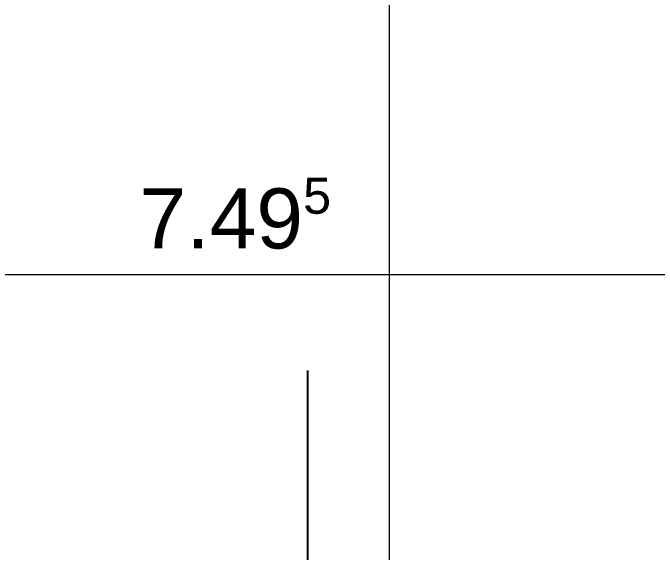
# Model space of a CAD drawing. Header units: metres. Extents: x 0.003 to 0.843, y 0.003 to 0.597.
# Drawn here: x 0.39171 to 0.41848, y 0.17865 to 0.20107 of the extents above; entities that cross this region are included whole.
import ezdxf

# ---------------------------------------------------------------- set-up
doc = ezdxf.new("R2010")
doc.units = ezdxf.units.M
doc.linetypes.add('AUSGEZOGEN', pattern=[0])
doc.linetypes.add('STRICHPUNKT', pattern=[25.4, 12.7, -6.35, 0, -6.35])
doc.layers.add('Schnittbegrenzung', color=7, linetype='AUSGEZOGEN', lineweight=13)
doc.layers.add('Werkplan- Ausfuehrungsmasse', color=7, linetype='AUSGEZOGEN', lineweight=13)
doc.styles.add('ARIAL', font='ARIAL.TTF')

msp = doc.modelspace()

# ---------------------------------------------------------------- linework, layer by layer
at = {"layer": 'Schnittbegrenzung', "color": 27, "linetype": 'STRICHPUNKT', "lineweight": 25, "true_color": 0x825028}
msp.add_line((0.40396, 0.010297), (0.40396, 0.186197), dxfattribs=at)
at = {"layer": 'Werkplan- Ausfuehrungsmasse', "color": 7, "linetype": 'AUSGEZOGEN', "lineweight": 13}
msp.add_line((0.32596, 0.190197), (0.47586, 0.190197), dxfattribs=at)
msp.add_lwpolyline([(0.40736, 0.166197), (0.40736, 0.191927), (0.40736, 0.191927), (0.40736, 0.206865), (0.40736, 0.206865), (0.40736, 0.276097)], dxfattribs=at)

# ---------------------------------------------------------------- texts
at = {"layer": 'Werkplan- Ausfuehrungsmasse', "color": 7, "linetype": 'AUSGEZOGEN', "lineweight": 13, "attachment_point": 7, "style": 'ARIAL'}
for s, insert, char_height, width in [('5', (0.403768, 0.192698), 0.0015, 0.00075), ('7.49', (0.396971, 0.19124), 0.0025, 0.00125)]:
    msp.add_mtext(s, dxfattribs=dict(at, insert=insert, char_height=char_height, width=width))

doc.saveas('drawing.dxf')
